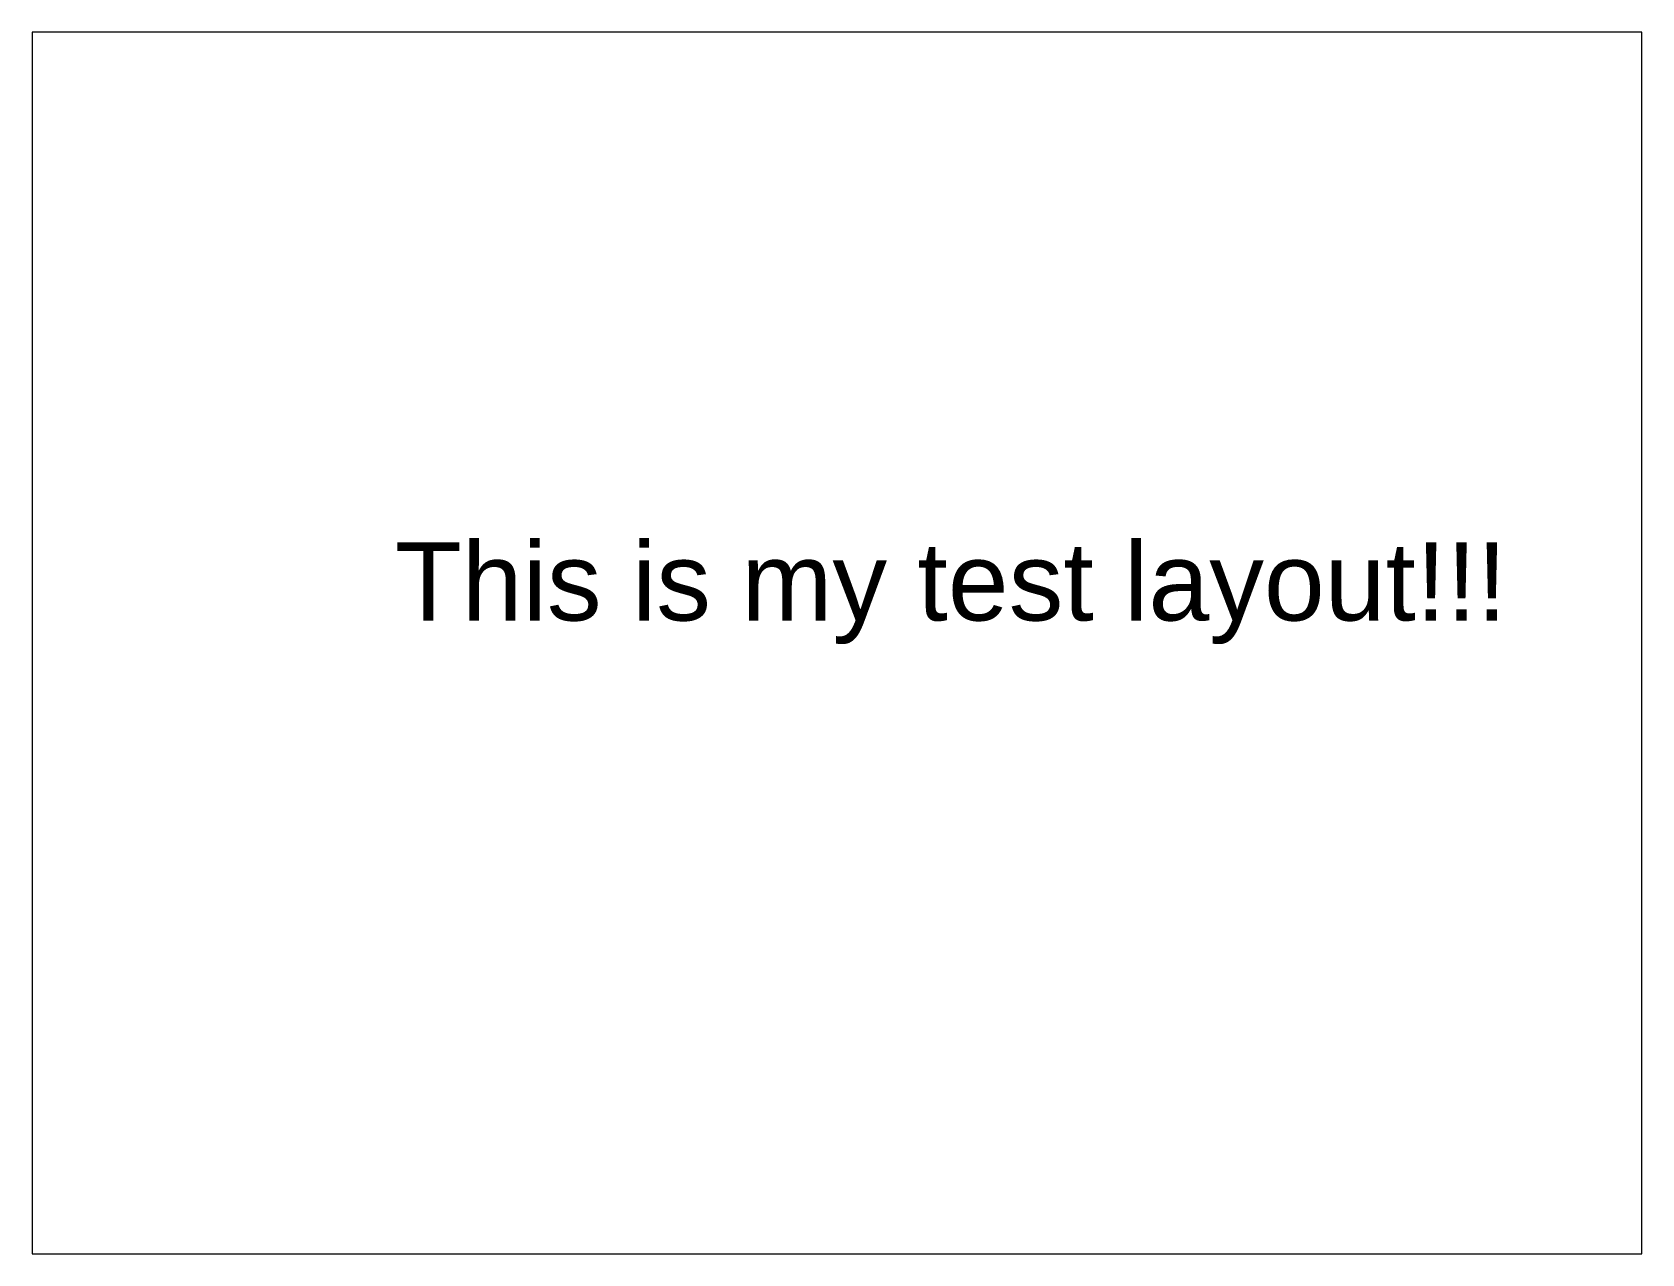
# Paper-space layout 'MyTestLayout' of a CAD drawing. Header units: millimetres. Extents: x 26 to 231, y 20 to 176.
import ezdxf

# ---------------------------------------------------------------- set-up
doc = ezdxf.new("R2010")
doc.units = ezdxf.units.MM
doc.styles.get("Standard").update_dxf_attribs({"font": 'arial.ttf'})

psp = doc.layouts.new('MyTestLayout')

# ---------------------------------------------------------------- texts
psp.add_text('This is my test layout!!!', height=10).set_placement((72.04, 100.37))

# ---------------------------------------------------------------- viewports
at = {"layer": '0'}
psp.add_viewport(center=(128.5, 97.5), size=(205.6, 156), view_center_point=(210, 148.5), view_height=320.5191, dxfattribs=at)

doc.saveas('drawing.dxf')
